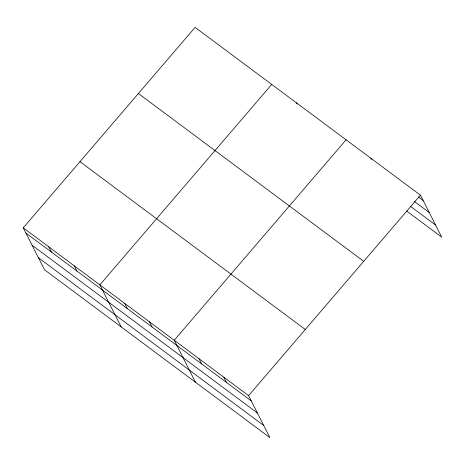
<?xml version="1.0" encoding="UTF-8"?>
<svg xmlns="http://www.w3.org/2000/svg" width="465" height="465" viewBox="0 0 465 465"><rect width="100%" height="100%" fill="white"/><g stroke="black" fill="none" stroke-linecap="round" stroke-linejoin="round"><path stroke-width="0.7" d="M23.25 227.827L248.583 395.639L269.892 437.635L44.559 269.828L23.25 227.827L195.108 27.365L420.441 195.172L441.75 237.173L406.59 210.982M271.723 84.421L99.865 284.882L121.173 326.883M346.082 139.796L174.224 340.264L195.532 382.259M248.583 395.639L420.441 195.172M418.483 196.968L423.098 200.403M414.263 201.374L429.253 212.534M410.81 206.576L435.595 225.037M138.396 93.517L363.729 261.324M79.963 161.675L305.296 329.482M25.906 233.058L251.24 400.871M32.062 245.195L257.395 413.001M38.403 257.697L263.736 425.504M370.872 158.257L371.459 159.414M296.507 102.875L297.1 104.038M223.799 377.179L226.449 382.41M199.008 358.718L201.665 363.95M149.439 321.803L152.09 327.035M124.649 303.343L127.305 308.574M74.324 265.864L76.981 271.095M48.79 246.845L51.441 252.077"/></g></svg>
